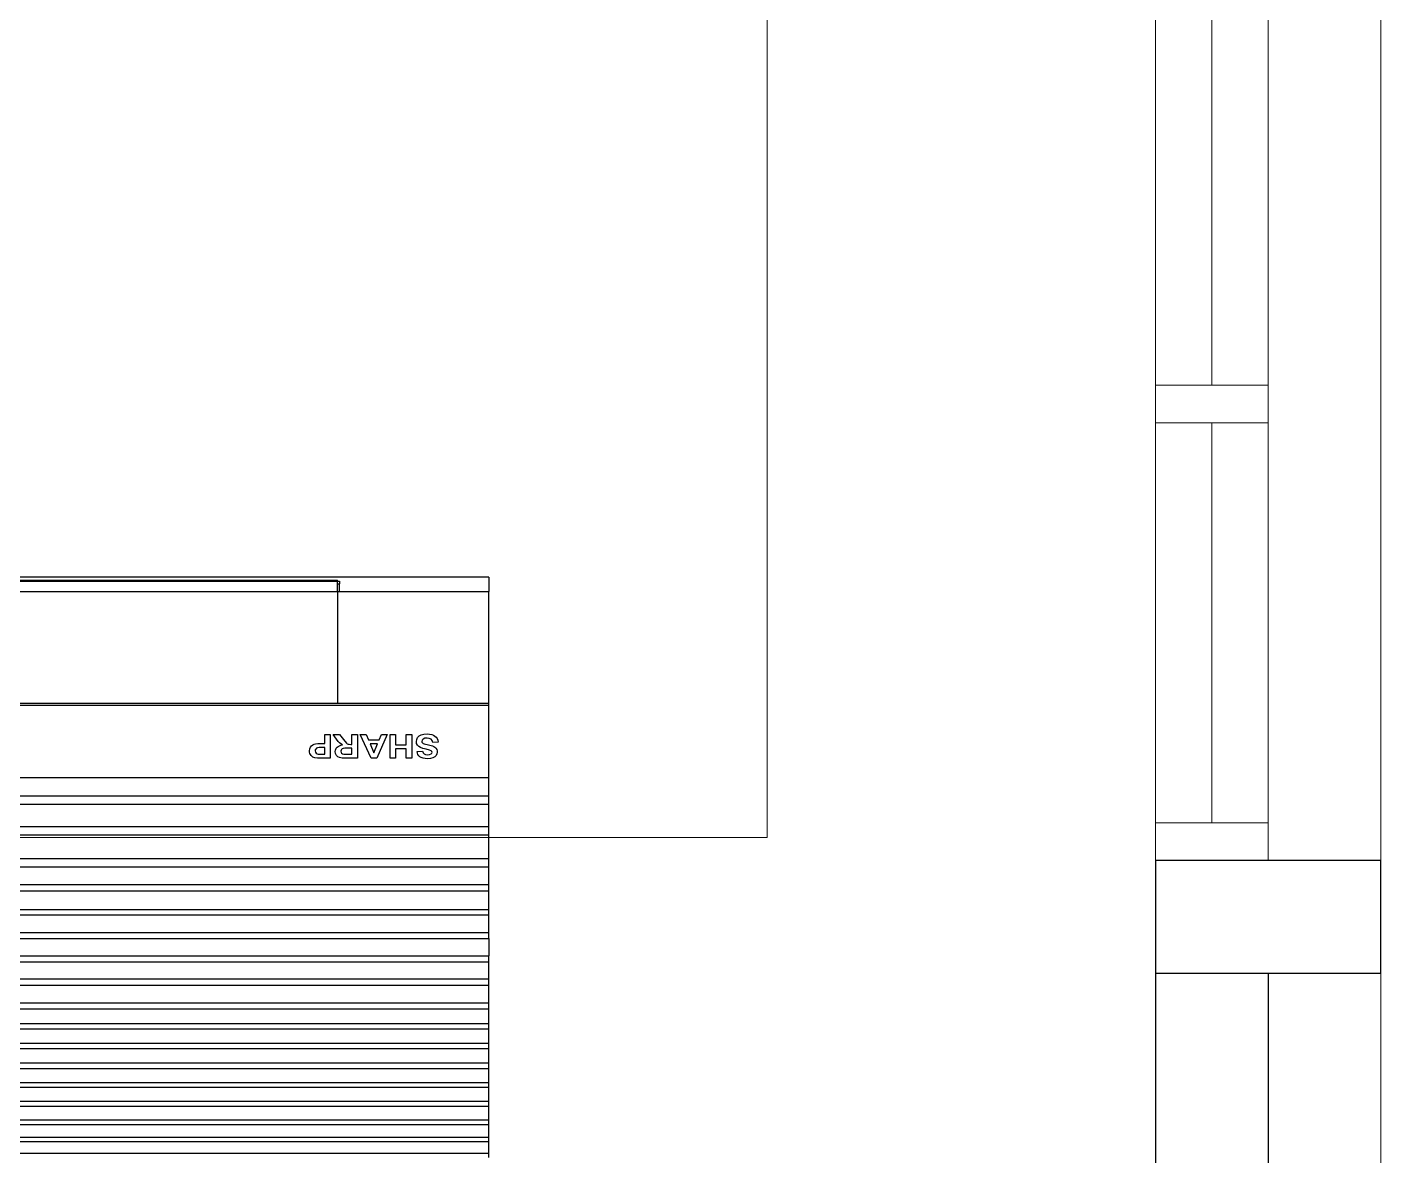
# Model space of a CAD drawing. Header units: inches. Extents: x -86208230 to 200276, y 9267 to 1246656.
# Drawn here: x 134301 to 136104, y 44242 to 45746 of the extents above; entities that cross this region are included whole.
import ezdxf

# ---------------------------------------------------------------- set-up
doc = ezdxf.new("R2010")
doc.units = ezdxf.units.IN
doc.header["$MEASUREMENT"] = 0
for name, color, linetype, lineweight in [('1', 8, 'Continuous', 9), ('LW', 8, 'Continuous', 20), ('wall', 8, 'Continuous', 30), ('WIN', 8, 'Continuous', 18)]:
    doc.layers.add(name, color=color, linetype=linetype, lineweight=lineweight)
doc.layers.add('Edges', color=7, linetype='Continuous')

# ---------------------------------------------------------------- blocks, each defined once
blk = doc.blocks.new('air con')
at = {"layer": 'Edges'}
for p, q in [((71.402, 36.078), (71.402, 35.914)), ((152.402, 35.914), (71.402, 35.914)), ((71.402, 35.914), (71.402, 35.493)), ((71.402, 35.493), (71.402, 35.34)), ((152.402, 35.493), (71.402, 35.493)), ((152.402, 35.34), (71.402, 35.34)), ((71.402, 35.34), (71.402, 34.877)), ((152.402, 34.877), (71.402, 34.877)), ((71.402, 34.877), (71.402, 34.709)), ((152.402, 34.709), (71.402, 34.709)), ((71.402, 34.709), (71.402, 34.207)), ((152.402, 34.207), (71.402, 34.207)), ((71.402, 34.207), (71.402, 34.022)), ((71.402, 34.022), (71.402, 33.51)), ((152.402, 34.022), (71.402, 34.022)), ((152.402, 33.51), (71.402, 33.51)), ((71.402, 33.51), (71.402, 33.335)), ((152.402, 33.335), (71.402, 33.335)), ((71.402, 33.335), (71.402, 32.826)), ((152.402, 32.826), (71.402, 32.826)), ((71.402, 32.826), (71.402, 32.625)), ((152.402, 32.625), (71.402, 32.625)), ((71.402, 32.625), (71.402, 32.098)), ((152.402, 32.098), (71.402, 32.098)), ((71.402, 32.098), (71.402, 31.911)), ((152.402, 31.911), (71.402, 31.911)), ((71.402, 31.911), (71.402, 31.378)), ((152.402, 31.378), (71.402, 31.378)), ((71.402, 31.378), (71.402, 31.189)), ((152.402, 31.189), (71.402, 31.189)), ((71.402, 31.189), (71.402, 30.654)), ((152.402, 30.654), (71.402, 30.654)), ((71.402, 30.654), (71.402, 30.439)), ((152.402, 30.439), (71.402, 30.439)), ((71.402, 30.439), (71.402, 29.791)), ((152.402, 29.791), (71.402, 29.791)), ((71.402, 29.791), (71.402, 29.562)), ((71.402, 29.562), (71.402, 28.935)), ((152.402, 29.562), (71.402, 29.562)), ((152.402, 28.935), (71.402, 28.935)), ((71.402, 28.935), (71.402, 28.714)), ((152.402, 28.714), (71.402, 28.714)), ((71.402, 28.092), (71.402, 28.714)), ((152.402, 28.092), (71.402, 28.092)), ((71.402, 28.092), (71.402, 27.871)), ((71.402, 27.871), (71.402, 27.226)), ((152.402, 27.871), (71.402, 27.871)), ((152.402, 27.226), (71.402, 27.226)), ((71.402, 27.226), (71.402, 27.024)), ((71.402, 27.024), (71.402, 26.349)), ((152.402, 27.024), (71.402, 27.024)), ((152.402, 26.349), (71.402, 26.349)), ((71.402, 26.349), (71.402, 26.117)), ((152.402, 26.117), (71.402, 26.117)), ((71.402, 26.117), (71.402, 25.469)), ((152.402, 25.469), (71.402, 25.469)), ((71.402, 25.469), (71.402, 25.162)), ((152.402, 25.162), (71.402, 25.162)), ((71.402, 25.162), (71.402, 24.304)), ((152.402, 24.304), (71.402, 24.304)), ((71.402, 24.304), (71.402, 24.002)), ((152.402, 24.002), (71.402, 24.002)), ((71.402, 24.002), (71.402, 23.184)), ((71.402, 23.184), (71.402, 22.883)), ((152.402, 23.184), (71.402, 23.184)), ((152.402, 22.883), (71.402, 22.883)), ((71.402, 22.883), (71.402, 22.213)), ((152.402, 22.213), (71.402, 22.213)), ((71.402, 22.213), (71.402, 19.568)), ((73.283, 21.282), (73.294, 21.346)), ((73.289, 21.232), (73.283, 21.282)), ((73.294, 21.346), (73.326, 21.406)), ((73.326, 21.406), (73.378, 21.457)), ((73.378, 21.457), (73.448, 21.494)), ((73.448, 21.494), (73.537, 21.517)), ((73.481, 21.324), (73.473, 21.293)), ((73.473, 21.293), (73.48, 21.265)), ((73.48, 21.265), (73.502, 21.241)), ((73.504, 21.347), (73.481, 21.324)), ((73.502, 21.241), (73.567, 21.212)), ((73.563, 21.371), (73.504, 21.347)), ((73.537, 21.517), (73.642, 21.525)), ((73.64, 21.379), (73.563, 21.371)), ((73.713, 21.372), (73.64, 21.379)), ((73.642, 21.525), (73.729, 21.52)), ((73.766, 21.35), (73.713, 21.372)), ((73.729, 21.52), (73.804, 21.507)), ((73.8, 21.311), (73.766, 21.35)), ((73.82, 21.253), (73.8, 21.311)), ((73.804, 21.507), (73.868, 21.484)), ((74.019, 21.261), (73.82, 21.253)), ((73.868, 21.484), (73.921, 21.453)), ((73.921, 21.453), (73.962, 21.414)), ((73.962, 21.414), (73.992, 21.369)), ((73.992, 21.369), (74.011, 21.318)), ((74.011, 21.318), (74.019, 21.261)), ((74.215, 20.639), (74.215, 21.51)), ((74.215, 21.51), (74.413, 21.51)), ((74.413, 21.51), (74.413, 21.167)), ((74.802, 21.167), (74.802, 21.51)), ((74.802, 21.51), (75.001, 21.51)), ((75.001, 21.51), (75.001, 20.639)), ((75.106, 20.639), (75.489, 21.51)), ((75.592, 21.306), (75.459, 20.983)), ((75.489, 21.51), (75.699, 21.51)), ((75.727, 20.983), (75.592, 21.306)), ((75.699, 21.51), (76.093, 20.639)), ((76.199, 20.639), (76.199, 21.51)), ((76.199, 21.51), (76.616, 21.51)), ((76.552, 21.362), (76.397, 21.362)), ((76.397, 21.362), (76.397, 21.141)), ((76.697, 21.359), (76.552, 21.362)), ((76.616, 21.51), (76.752, 21.504)), ((76.74, 21.347), (76.697, 21.359)), ((76.772, 21.325), (76.74, 21.347)), ((76.752, 21.504), (76.845, 21.486)), ((76.791, 21.294), (76.772, 21.325)), ((76.798, 21.254), (76.791, 21.294)), ((76.793, 21.218), (76.798, 21.254)), ((76.845, 21.486), (76.91, 21.454)), ((76.91, 21.454), (76.96, 21.403)), ((76.96, 21.403), (76.992, 21.338)), ((76.992, 21.338), (77.003, 21.266)), ((77.003, 21.266), (76.999, 21.219)), ((77.19, 20.639), (77.19, 21.51)), ((77.19, 21.51), (77.508, 21.51)), ((77.388, 21.362), (77.388, 21.115)), ((77.484, 21.362), (77.388, 21.362)), ((77.627, 21.356), (77.484, 21.362)), ((77.508, 21.51), (77.658, 21.506)), ((77.671, 21.343), (77.627, 21.356)), ((77.658, 21.506), (77.744, 21.497)), ((77.707, 21.318), (77.671, 21.343)), ((77.731, 21.283), (77.707, 21.318)), ((77.738, 21.239), (77.731, 21.283)), ((77.733, 21.203), (77.738, 21.239)), ((77.744, 21.497), (77.822, 21.465)), ((77.822, 21.465), (77.886, 21.411)), ((77.886, 21.411), (77.911, 21.376)), ((77.911, 21.376), (77.929, 21.336)), ((77.929, 21.336), (77.939, 21.291)), ((77.943, 21.242), (77.935, 21.168)), ((77.939, 21.291), (77.943, 21.242)), ((73.247, 20.922), (73.441, 20.939)), ((73.262, 20.853), (73.247, 20.922)), ((73.287, 20.793), (73.262, 20.853)), ((73.322, 20.742), (73.287, 20.793)), ((73.306, 21.186), (73.289, 21.232)), ((73.334, 21.144), (73.306, 21.186)), ((73.367, 20.7), (73.322, 20.742)), ((73.374, 21.106), (73.334, 21.144)), ((73.412, 21.082), (73.374, 21.106)), ((73.462, 21.059), (73.412, 21.082)), ((73.441, 20.939), (73.467, 20.864)), ((73.598, 21.02), (73.462, 21.059)), ((73.467, 20.864), (73.511, 20.812)), ((73.511, 20.812), (73.574, 20.782)), ((73.567, 21.212), (73.685, 21.182)), ((73.574, 20.782), (73.655, 20.772)), ((73.757, 20.982), (73.598, 21.02)), ((73.655, 20.772), (73.739, 20.781)), ((73.685, 21.182), (73.811, 21.152)), ((73.739, 20.781), (73.8, 20.808)), ((73.8, 20.965), (73.757, 20.982)), ((73.828, 20.944), (73.8, 20.965)), ((73.8, 20.808), (73.836, 20.847)), ((73.811, 21.152), (73.899, 21.12)), ((73.843, 20.92), (73.828, 20.944)), ((73.836, 20.847), (73.848, 20.892)), ((73.848, 20.892), (73.843, 20.92)), ((73.899, 21.12), (73.961, 21.081)), ((74, 20.752), (73.943, 20.695)), ((73.961, 21.081), (74.008, 21.031)), ((74.035, 20.82), (74, 20.752)), ((74.008, 21.031), (74.037, 20.968)), ((74.047, 20.892), (74.035, 20.82)), ((74.037, 20.968), (74.047, 20.892)), ((74.413, 21.167), (74.802, 21.167)), ((74.802, 21.02), (74.413, 21.02)), ((74.413, 21.02), (74.413, 20.639)), ((74.802, 20.639), (74.802, 21.02)), ((75.398, 20.837), (75.317, 20.639)), ((75.791, 20.837), (75.398, 20.837)), ((75.459, 20.983), (75.727, 20.983)), ((75.877, 20.639), (75.791, 20.837)), ((76.397, 21.141), (76.544, 21.141)), ((76.437, 21.002), (76.397, 21.002)), ((76.397, 21.002), (76.397, 20.639)), ((76.496, 21), (76.437, 21.002)), ((76.537, 20.993), (76.496, 21)), ((76.568, 20.979), (76.537, 20.993)), ((76.544, 21.141), (76.66, 21.144)), ((76.597, 20.956), (76.568, 20.979)), ((76.702, 20.828), (76.597, 20.956)), ((76.66, 21.144), (76.722, 21.152)), ((76.845, 20.639), (76.702, 20.828)), ((76.722, 21.152), (76.754, 21.167)), ((76.804, 21.034), (76.743, 21.023)), ((76.743, 21.023), (76.802, 20.988)), ((76.754, 21.167), (76.778, 21.189)), ((76.778, 21.189), (76.793, 21.218)), ((76.802, 20.988), (76.849, 20.95)), ((76.856, 21.052), (76.804, 21.034)), ((76.849, 20.95), (76.899, 20.895)), ((76.901, 21.075), (76.856, 21.052)), ((76.899, 20.895), (76.962, 20.809)), ((76.938, 21.104), (76.901, 21.075)), ((76.966, 21.138), (76.938, 21.104)), ((76.962, 20.809), (77.082, 20.639)), ((76.986, 21.176), (76.966, 21.138)), ((76.999, 21.219), (76.986, 21.176)), ((77.388, 21.115), (77.497, 21.115)), ((77.518, 20.967), (77.388, 20.967)), ((77.388, 20.967), (77.388, 20.639)), ((77.497, 21.115), (77.595, 21.119)), ((77.637, 20.97), (77.518, 20.967)), ((77.595, 21.119), (77.654, 21.129)), ((77.724, 20.98), (77.637, 20.97)), ((77.654, 21.129), (77.689, 21.146)), ((77.689, 21.146), (77.716, 21.172)), ((77.716, 21.172), (77.733, 21.203)), ((77.776, 20.995), (77.724, 20.98)), ((77.827, 21.021), (77.776, 20.995)), ((77.873, 21.058), (77.827, 21.021)), ((77.91, 21.107), (77.873, 21.058)), ((77.935, 21.168), (77.91, 21.107)), ((73.422, 20.666), (73.367, 20.7)), ((73.488, 20.642), (73.422, 20.666)), ((73.565, 20.628), (73.488, 20.642)), ((73.653, 20.623), (73.565, 20.628)), ((73.771, 20.631), (73.653, 20.623)), ((73.867, 20.655), (73.771, 20.631)), ((73.943, 20.695), (73.867, 20.655)), ((74.413, 20.639), (74.215, 20.639)), ((75.001, 20.639), (74.802, 20.639)), ((75.317, 20.639), (75.106, 20.639)), ((76.093, 20.639), (75.877, 20.639)), ((76.397, 20.639), (76.199, 20.639)), ((77.082, 20.639), (76.845, 20.639)), ((77.388, 20.639), (77.19, 20.639)), ((152.402, 19.568), (71.402, 19.568)), ((71.402, 19.568), (71.402, 19.493)), ((152.402, 19.493), (71.402, 19.493)), ((71.402, 19.493), (71.402, 15.42)), ((76.921, 15.42), (76.921, 19.493)), ((76.921, 18.47), (76.921, 18.812)), ((76.921, 18.133), (76.921, 18.47)), ((76.921, 17.803), (76.921, 18.133)), ((76.921, 17.48), (76.921, 17.803)), ((76.921, 17.163), (76.921, 17.48)), ((76.921, 16.853), (76.921, 17.163)), ((76.921, 16.551), (76.921, 16.853)), ((76.921, 16.256), (76.921, 16.551)), ((76.921, 15.969), (76.921, 16.256)), ((76.921, 15.69), (76.921, 15.969)), ((76.855, 15.42), (71.402, 15.42)), ((71.402, 14.898), (71.402, 15.42)), ((76.921, 15.42), (76.855, 15.42)), ((76.855, 15.42), (76.855, 15.142)), ((76.921, 15.42), (76.921, 15.69)), ((76.921, 15.42), (76.921, 15.142)), ((146.421, 15.42), (76.921, 15.42)), ((71.402, 14.898), (152.402, 14.898)), ((76.921, 15.142), (76.855, 15.142)), ((76.855, 15.051), (76.855, 15.142)), ((76.921, 15.051), (76.855, 15.051)), ((76.921, 15.142), (76.921, 15.051)), ((146.421, 15.051), (76.921, 15.051)), ((76.921, 15.051), (76.921, 15.012)), ((146.421, 15.012), (76.921, 15.012))]:
    blk.add_line(p, q, dxfattribs=at)
blk = doc.blocks.new('2.0 HP AIR CONDITION')
at = {"xscale": 36.51607049631966, "yscale": 36.51607049631966, "zscale": 36.51607049631966}
blk.add_blockref('air con', (-4183.5, -544), dxfattribs=at)

msp = doc.modelspace()

# ---------------------------------------------------------------- linework, layer by layer
at = {"layer": '1'}
msp.add_lwpolyline([(135286.1, 44666.3), (135286.1, 47166.3), (133286.1, 47166.3), (133286.1, 44666.3)], close=True, dxfattribs=at)
at = {"layer": 'LW'}
for p, q in [((136103.7, 46435.6), (136103.7, 44635.6)), ((136103.7, 44485.6), (136103.7, 44173.1))]:
    msp.add_line(p, q, dxfattribs=at)
at = {"layer": 'wall'}
for p, q in [((135803.7, 44635.6), (135803.7, 44048.1)), ((135953.7, 44485.6), (135953.7, 44048.1))]:
    msp.add_line(p, q, dxfattribs=at)
msp.add_lwpolyline([(135803.7, 44635.6), (135803.7, 44485.6), (136103.7, 44485.6), (136103.7, 44635.6)], close=True, dxfattribs=at)
at = {"layer": 'WIN'}
for p, q in [((135803.7, 44635.6), (135803.7, 46435.6)), ((135953.7, 44660.6), (135953.7, 46410.6)), ((135878.7, 45802.3), (135878.7, 45268.9)), ((135878.7, 45218.9), (135878.7, 44685.6))]:
    msp.add_line(p, q, dxfattribs=at)
for points in [[(135953.7, 45268.9), (135953.7, 45218.9), (135803.7, 45218.9), (135803.7, 45268.9)], [(135953.7, 44685.6), (135953.7, 44635.6), (135803.7, 44635.6), (135803.7, 44685.6)]]:
    msp.add_lwpolyline(points, close=True, dxfattribs=at)

# ---------------------------------------------------------------- block references
at = {"rotation": 180}
msp.add_blockref('2.0 HP AIR CONDITION', (133339.4, 45013.2), dxfattribs=at)

doc.saveas('drawing.dxf')
